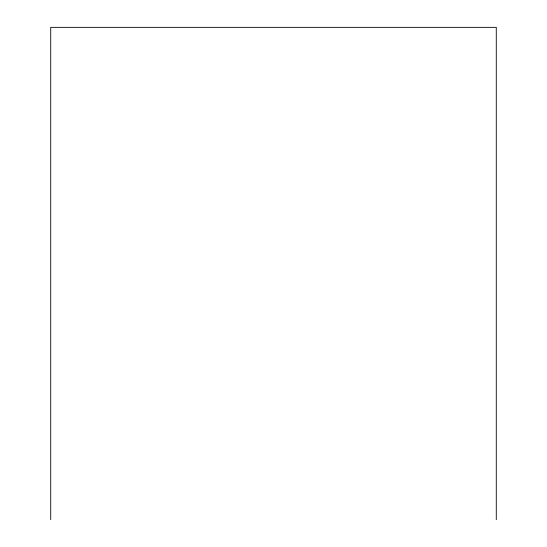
<?xml version="1.0" encoding="UTF-8"?>
<svg xmlns="http://www.w3.org/2000/svg" width="547" height="547" viewBox="0 0 547 547"><rect width="100%" height="100%" fill="white"/><g stroke="black" fill="none" stroke-linecap="round" stroke-linejoin="round"><path stroke-width="0.82" d="M496.279 519.65L496.279 27.35L50.721 27.35L50.721 519.65"/></g></svg>
